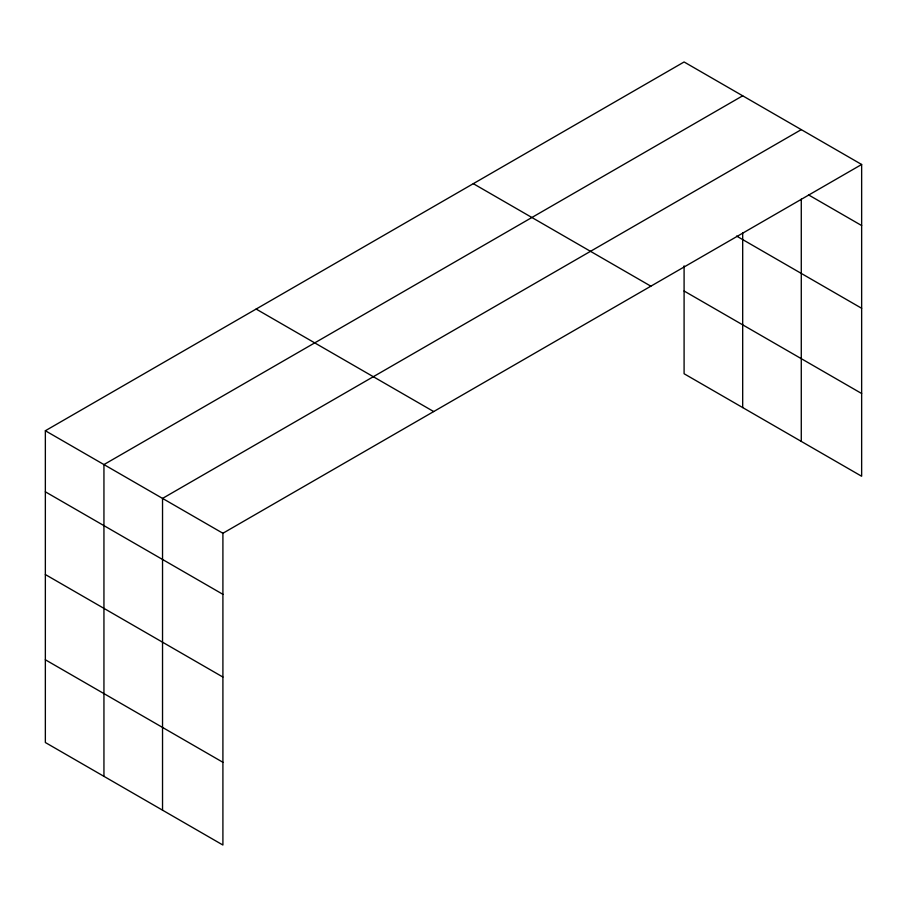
<?xml version="1.0" encoding="UTF-8"?>
<svg xmlns="http://www.w3.org/2000/svg" width="907" height="907" viewBox="0 0 907 907"><rect width="100%" height="100%" fill="white"/><g stroke="black" fill="none" stroke-linecap="round" stroke-linejoin="round"><path stroke-width="1.36" d="M861.65 164.484L684.093 61.971L45.35 430.746L45.35 742.516L222.907 845.029L222.907 533.259L861.65 164.484L861.65 476.254L684.093 373.741L684.093 265.853M742.686 95.802L103.942 464.577L103.942 776.335M801.278 129.633L162.534 498.408L162.534 810.166M808.522 194.88L861.65 225.548M736.586 236.069L861.65 308.278M684.093 291.011L861.65 393.513M473.307 183.668L650.863 286.181M256.137 309.06L433.693 411.563M45.35 430.746L222.907 533.259M45.35 491.809L222.907 594.323M45.35 574.539L222.907 677.053M45.35 659.774L222.907 762.288M801.278 199.109L801.278 441.392M742.686 232.589L742.686 407.572"/></g></svg>
